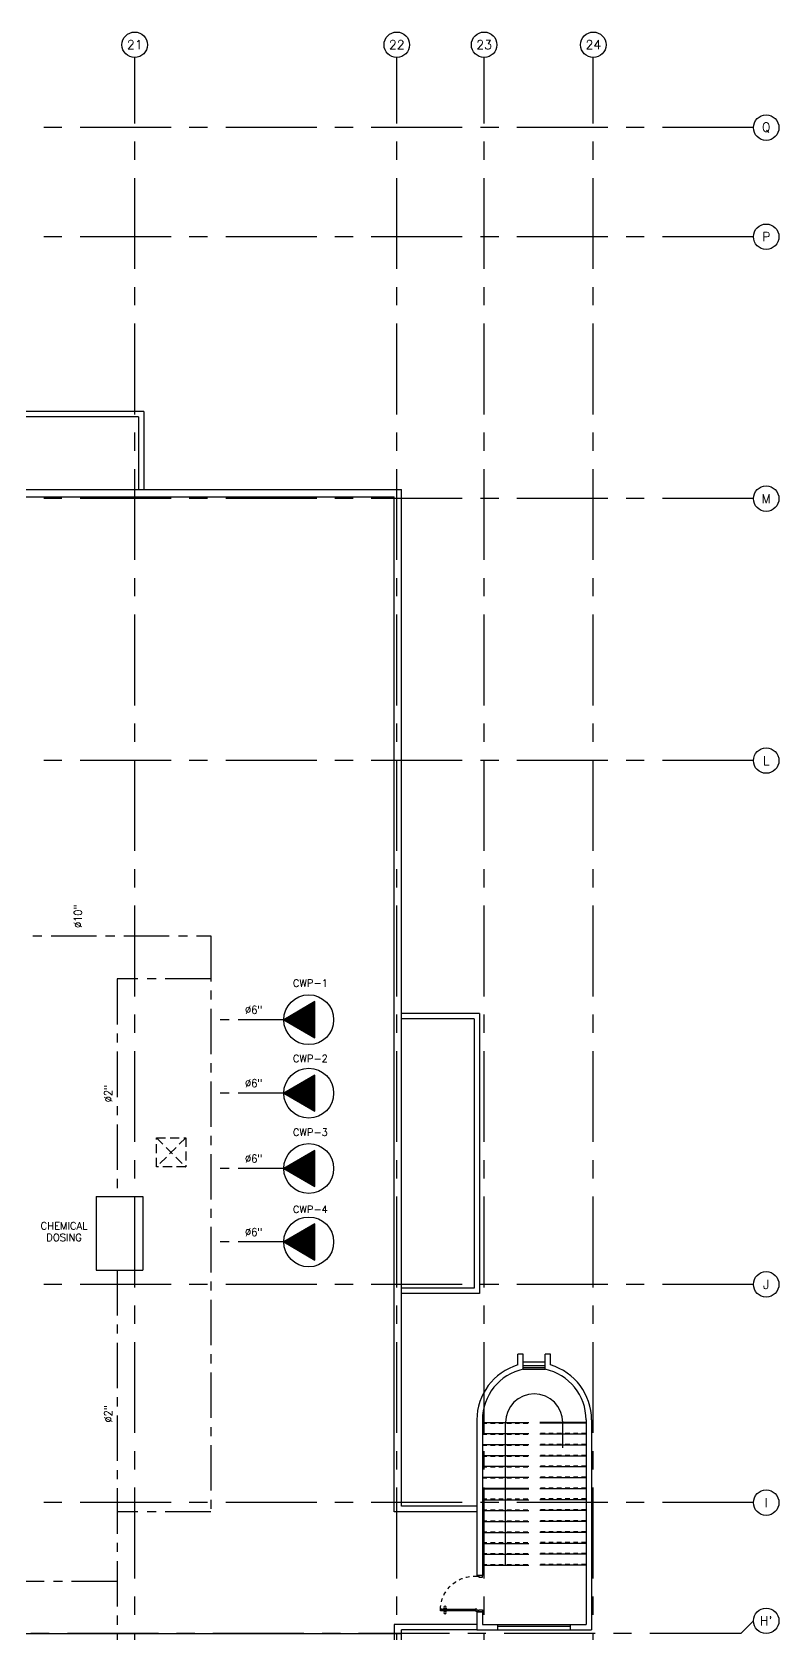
# Model space of a CAD drawing. Extents: x 89070.1 to 89129.1, y 39921.6 to 40000.1.
# Drawn here: x 89108.56 to 89129.08, y 39956.09 to 40000.13 of the extents above; entities that cross this region are included whole.
import ezdxf
from ezdxf.enums import TextEntityAlignment as Align

# ---------------------------------------------------------------- set-up
doc = ezdxf.new("R2010")
doc.units = 0
doc.header["$MEASUREMENT"] = 0
for name, pattern in [('CENTER', [2, 1.25, -0.25, 0.25, -0.25]), ('CENTERX2', [4, 2.5, -0.5, 0.5, -0.5]), ('HIDDEN', [0.375, 0.25, -0.125]), ('HIDDEN2', [0.1875, 0.125, -0.0625])]:
    doc.linetypes.add(name, pattern=pattern)
for name, color, linetype in [('AX', 11, 'CONTINUOUS'), ('AX-CR', 7, 'CONTINUOUS'), ('AX-TXT', 6, 'CONTINUOUS'), ('AXES', 11, 'CENTERX2'), ('DOOR', 11, 'CONTINUOUS'), ('EJ', 11, 'CONTINUOUS'), ('PROJ-L', 11, 'CONTINUOUS'), ('RM-NAME', 2, 'CONTINUOUS'), ('ROOF', 11, 'CONTINUOUS'), ('SHAFT', 11, 'CONTINUOUS'), ('STR', 11, 'CONTINUOUS'), ('WALL', 11, 'CONTINUOUS'), ('WIN', 11, 'CONTINUOUS')]:
    doc.layers.add(name, color=color, linetype=linetype)
doc.styles.add('ROMANS', font='ROMANS.shx')

# ---------------------------------------------------------------- blocks, each defined once
blk = doc.blocks.new('STL-DR')
at = {"layer": 'DOOR', "color": 0, "linetype": 'ByBlock'}
blk.add_line((0, -150), (0, 0), dxfattribs=at)
at = {"layer": 'DOOR', "linetype": 'ByBlock'}
for p, q in [((50, 0), (0, 0)), ((50, -100), (50, 0)), ((0, -150), (25, -150)), ((25, -150), (25, -100)), ((25, -100), (50, -100)), ((25, -200), (25, -150)), ((75, -150), (25, -150)), ((25, -200), (25, -1100)), ((75, -200), (25, -200)), ((75, -150), (75, -200)), ((75, -1100), (75, -200)), ((950, 0), (1000, 0)), ((950, -100), (950, 0)), ((975, -100), (950, -100)), ((975, -150), (975, -100)), ((1000, -150), (975, -150)), ((1000, 0), (1000, -150)), ((9, -1055), (9, -990)), ((18, -990), (9, -990)), ((18, -1055), (9, -1055)), ((25, -978), (18, -978)), ((18, -978), (18, -1068)), ((18, -1055), (18, -990)), ((25, -1068), (18, -1068)), ((25, -1100), (25, -1150)), ((25, -1100), (75, -1100)), ((75, -1150), (25, -1150)), ((25, -1150), (75, -1150)), ((75, -978), (82, -978)), ((75, -1068), (82, -1068)), ((75, -1100), (75, -1150)), ((82, -978), (82, -1068)), ((82, -1055), (82, -990)), ((82, -990), (91, -990)), ((82, -1055), (91, -1055)), ((91, -1055), (91, -990))]:
    blk.add_line(p, q, dxfattribs=at)
for centre in [(-24, -1023), (124, -1023)]:
    blk.add_circle(centre, 32.4, dxfattribs=at)
at = {"layer": 'DOOR', "linetype": 'HIDDEN', "ltscale": 0.5}
blk.add_arc((50, -223), 928, 271.544, 4.4816, dxfattribs=at)
at = {"layer": 'WALL'}
for p, q in [((0, 0), (0, -150)), ((0, 0), (0, -150)), ((1000, 0), (1000, -150))]:
    blk.add_line(p, q, dxfattribs=at)
blk = doc.blocks.new('AXR')
at = {"layer": 'AX-CR'}
blk.add_circle((350, 0), 350, dxfattribs=at)
at = {"layer": 'AX-TXT', "style": 'ROMANS'}
blk.add_attdef('AX', text='', height=250, dxfattribs=at).set_placement((350, 0), align=Align.MIDDLE)
blk = doc.blocks.new('AXU')
at = {"layer": 'AX-CR'}
blk.add_circle((0, 350), 350, dxfattribs=at)
at = {"layer": 'AX-TXT', "style": 'ROMANS'}
blk.add_attdef('AX', text='', height=250, dxfattribs=at).set_placement((0, 350), align=Align.MIDDLE)

msp = doc.modelspace()

# ---------------------------------------------------------------- hatches: boundary and pattern name
at = {"layer": 'AX'}
h = msp.add_hatch(dxfattribs=at)
h.set_pattern_fill('ANSI31', color=2, scale=100, style=0)
h.set_pattern_definition([(45.0000004, (89243.519004, 39854.374894), (-0.0088388347, 0.0088388348), [])])
h.paths.add_polyline_path([(89116.337, 39973.472), (89115.477, 39972.976), (89116.337, 39972.48)])
h = msp.add_hatch(dxfattribs=at)
h.set_pattern_fill('ANSI31', color=2, scale=100, style=0)
h.set_pattern_definition([(45.0000004, (89243.519004, 39852.35679), (-0.0088388347, 0.0088388348), [])])
h.paths.add_polyline_path([(89115.477, 39970.958), (89116.337, 39970.462), (89116.337, 39971.454)])
h = msp.add_hatch(dxfattribs=at)
h.set_pattern_fill('ANSI31', color=2, scale=100, style=0)
h.set_pattern_definition([(45.0000004, (89243.519004, 39850.282627), (-0.0088388347, 0.0088388348), [])])
h.paths.add_polyline_path([(89115.477, 39968.884), (89116.337, 39968.388), (89116.337, 39969.38)])
h = msp.add_hatch(dxfattribs=at)
h.set_pattern_fill('ANSI31', color=2, scale=100, style=0)
h.set_pattern_definition([(45.0000004, (89243.519004, 39848.264523), (-0.0088388347, 0.0088388348), [])])
h.paths.add_polyline_path([(89115.477, 39966.866), (89116.337, 39966.37), (89116.337, 39967.362)])

# ---------------------------------------------------------------- linework, layer by layer
at = {"layer": 'AX', "color": 6, "linetype": 'CENTER'}
for p, q in [((89097.084, 39975.279), (89113.473, 39975.279)), ((89113.473, 39975.279), (89113.473, 39959.449)), ((89110.898, 39974.098), (89110.898, 39968.115)), ((89113.473, 39974.098), (89110.898, 39974.098)), ((89115.477, 39972.976), (89113.473, 39972.976)), ((89115.477, 39970.958), (89113.473, 39970.958)), ((89115.477, 39968.884), (89113.473, 39968.884)), ((89115.477, 39966.866), (89113.473, 39966.866)), ((89110.898, 39966.095), (89110.898, 39948.151)), ((89113.473, 39959.449), (89110.898, 39959.449)), ((89110.898, 39957.536), (89088.947, 39957.536))]:
    msp.add_line(p, q, dxfattribs=at)
at = {"layer": 'AX', "color": 2}
for p, q in [((89116.337, 39973.472), (89115.477, 39972.976)), ((89116.337, 39972.48), (89116.337, 39973.472)), ((89115.477, 39972.976), (89116.337, 39972.48)), ((89116.337, 39971.454), (89115.477, 39970.958)), ((89116.337, 39970.462), (89116.337, 39971.454)), ((89115.477, 39970.958), (89116.337, 39970.462)), ((89116.337, 39969.38), (89115.477, 39968.884)), ((89116.337, 39968.388), (89116.337, 39969.38)), ((89115.477, 39968.884), (89116.337, 39968.388)), ((89110.329, 39968.115), (89110.329, 39966.095)), ((89110.329, 39968.115), (89111.608, 39968.115)), ((89111.608, 39968.115), (89111.608, 39966.095)), ((89116.337, 39967.362), (89115.477, 39966.866)), ((89116.337, 39966.37), (89116.337, 39967.362)), ((89115.477, 39966.866), (89116.337, 39966.37)), ((89110.329, 39966.095), (89111.608, 39966.095))]:
    msp.add_line(p, q, dxfattribs=at)
at = {"layer": 'AX', "color": 3}
for centre, major_axis, start_param, end_param in [((89116.164, 39972.976), (-0.485, 0.485), 3.926991, 10.210176), ((89116.164, 39970.958), (-0.485, 0.485), 3.926991, 10.210176), ((89116.164, 39968.884), (0.485, 0.485), 5.497787, 11.780972), ((89116.164, 39966.866), (-0.485, 0.485), 3.926991, 10.210176)]:
    msp.add_ellipse(centre, major_axis=major_axis, ratio=1, start_param=start_param, end_param=end_param, dxfattribs=at)
at = {"layer": 'AXES'}
for p, q in [((89111.384, 39921.615), (89111.384, 39999.428)), ((89118.584, 39921.615), (89118.584, 39999.428)), ((89120.984, 39921.615), (89120.984, 39999.428)), ((89123.984, 39921.615), (89123.984, 39999.428)), ((89128.384, 39997.5), (89070.798, 39997.5)), ((89128.384, 39994.5), (89070.798, 39994.5)), ((89128.384, 39987.3), (89070.798, 39987.3)), ((89128.384, 39980.1), (89070.798, 39980.1)), ((89128.384, 39965.7), (89070.798, 39965.7)), ((89128.384, 39959.7), (89070.798, 39959.7)), ((89128.034, 39956.1), (89071.148, 39956.1)), ((89128.034, 39956.1), (89128.384, 39956.45))]:
    msp.add_line(p, q, dxfattribs=at)
at = {"layer": 'EJ'}
msp.add_line((89078.306, 39956.1), (89118.71, 39956.1), dxfattribs=at)
at = {"layer": 'PROJ-L', "linetype": 'Continuous'}
for p, q in [((89111.634, 39989.7), (89093.134, 39989.7)), ((89111.484, 39989.55), (89093.284, 39989.55)), ((89111.484, 39989.55), (89111.484, 39987.55)), ((89111.634, 39989.7), (89111.634, 39987.55)), ((89120.86, 39973.15), (89118.71, 39973.15)), ((89120.71, 39973), (89118.71, 39973)), ((89120.71, 39973), (89120.71, 39965.6)), ((89120.86, 39973.15), (89120.86, 39965.45)), ((89120.71, 39965.6), (89118.71, 39965.6)), ((89120.86, 39965.45), (89118.71, 39965.45))]:
    msp.add_line(p, q, dxfattribs=at)
at = {"layer": 'ROOF'}
for p, q in [((89079.685, 39987.55), (89118.71, 39987.55)), ((89086.26, 39987.35), (89118.51, 39987.35)), ((89120.785, 39959.6), (89118.71, 39959.6)), ((89120.785, 39959.45), (89118.51, 39959.45)), ((89086.06, 39956.1), (89118.71, 39956.1)), ((89120.785, 39956.35), (89118.51, 39956.35)), ((89120.785, 39956.2), (89118.71, 39956.2))]:
    msp.add_line(p, q, dxfattribs=at)
at = {"layer": 'ROOF', "color": 0, "linetype": 'Continuous'}
for p, q in [((89118.51, 39959.45), (89118.51, 39987.35)), ((89118.71, 39959.6), (89118.71, 39987.55)), ((89118.51, 39956.35), (89118.51, 39928.43)), ((89118.71, 39928.23), (89118.71, 39956.2))]:
    msp.add_line(p, q, dxfattribs=at)
at = {"layer": 'SHAFT', "linetype": 'HIDDEN'}
for p, q in [((89112.784, 39969.73), (89111.984, 39968.93)), ((89111.984, 39969.73), (89112.784, 39968.93))]:
    msp.add_line(p, q, dxfattribs=at)
msp.add_lwpolyline([(89111.984, 39969.73), (89112.784, 39969.73), (89112.784, 39968.93), (89111.984, 39968.93)], close=True, dxfattribs=at)
at = {"layer": 'STR'}
for p, q in [((89120.935, 39961.9), (89122.21, 39961.9)), ((89121.572, 39957.98), (89121.572, 39961.902)), ((89123.785, 39961.9), (89122.51, 39961.9)), ((89123.785, 39961.88), (89122.51, 39961.88)), ((89123.147, 39961.207), (89123.147, 39961.902)), ((89120.935, 39961.6), (89122.21, 39961.6)), ((89123.785, 39961.58), (89122.51, 39961.58)), ((89120.935, 39961.3), (89122.21, 39961.3)), ((89120.935, 39961), (89122.21, 39961)), ((89123.785, 39961.28), (89122.51, 39961.28)), ((89123.785, 39960.98), (89122.51, 39960.98)), ((89120.935, 39960.7), (89122.21, 39960.7)), ((89123.785, 39960.68), (89122.51, 39960.68)), ((89120.935, 39960.4), (89122.21, 39960.4)), ((89120.935, 39960.1), (89122.21, 39960.1)), ((89120.935, 39960.08), (89122.21, 39960.08)), ((89123.785, 39960.38), (89122.51, 39960.38)), ((89123.785, 39960.08), (89122.51, 39960.08)), ((89120.935, 39959.78), (89122.21, 39959.78)), ((89123.785, 39959.78), (89122.51, 39959.78)), ((89120.935, 39959.48), (89122.21, 39959.48)), ((89120.935, 39959.18), (89122.21, 39959.18)), ((89123.785, 39959.48), (89122.51, 39959.48)), ((89123.785, 39959.18), (89122.51, 39959.18)), ((89120.935, 39958.88), (89122.21, 39958.88)), ((89123.785, 39958.88), (89122.51, 39958.88)), ((89120.935, 39958.58), (89122.21, 39958.58)), ((89120.935, 39958.28), (89122.21, 39958.28)), ((89123.785, 39958.58), (89122.51, 39958.58)), ((89123.785, 39958.28), (89122.51, 39958.28)), ((89120.935, 39957.98), (89122.21, 39957.98)), ((89123.785, 39957.98), (89122.51, 39957.98))]:
    msp.add_line(p, q, dxfattribs=at)
at = {"layer": 'STR', "linetype": 'HIDDEN2'}
for p, q in [((89120.935, 39961.88), (89122.21, 39961.88)), ((89123.785, 39961.9), (89122.51, 39961.9)), ((89123.785, 39961.88), (89122.51, 39961.88)), ((89120.935, 39961.58), (89122.21, 39961.58)), ((89123.785, 39961.6), (89122.51, 39961.6)), ((89120.935, 39961.28), (89122.21, 39961.28)), ((89120.935, 39960.98), (89122.21, 39960.98)), ((89123.785, 39961.3), (89122.51, 39961.3)), ((89123.785, 39961), (89122.51, 39961)), ((89120.935, 39960.68), (89122.21, 39960.68)), ((89123.785, 39960.7), (89122.51, 39960.7)), ((89120.935, 39960.38), (89122.21, 39960.38)), ((89123.785, 39960.4), (89122.51, 39960.4)), ((89123.785, 39960.1), (89122.51, 39960.1)), ((89120.935, 39959.8), (89122.21, 39959.8)), ((89123.785, 39959.8), (89122.51, 39959.8)), ((89120.935, 39959.5), (89122.21, 39959.5)), ((89120.935, 39959.2), (89122.21, 39959.2)), ((89123.785, 39959.5), (89122.51, 39959.5)), ((89123.785, 39959.2), (89122.51, 39959.2)), ((89120.935, 39958.9), (89122.21, 39958.9)), ((89123.785, 39958.9), (89122.51, 39958.9)), ((89120.935, 39958.6), (89122.21, 39958.6)), ((89120.935, 39958.3), (89122.21, 39958.3)), ((89123.785, 39958.6), (89122.51, 39958.6)), ((89123.785, 39958.3), (89122.51, 39958.3)), ((89120.935, 39958), (89122.21, 39958)), ((89123.785, 39958), (89122.51, 39958))]:
    msp.add_line(p, q, dxfattribs=at)
at = {"layer": 'STR'}
msp.add_arc((89122.36, 39961.902), 0.787, 0, 180, dxfattribs=at)
at = {"layer": 'WALL'}
for p, q in [((89122.06, 39963.784), (89121.91, 39963.784)), ((89121.91, 39963.484), (89121.91, 39963.784)), ((89122.06, 39963.368), (89122.06, 39963.784)), ((89122.81, 39963.784), (89122.66, 39963.784)), ((89122.66, 39963.368), (89122.66, 39963.784)), ((89122.81, 39963.484), (89122.81, 39963.784)), ((89120.785, 39961.975), (89120.785, 39957.7)), ((89120.935, 39961.975), (89120.935, 39957.7)), ((89123.785, 39961.975), (89123.785, 39956.35)), ((89123.935, 39961.975), (89123.935, 39956.2)), ((89120.785, 39956.7), (89120.785, 39956.2)), ((89120.935, 39956.7), (89120.935, 39956.35)), ((89120.785, 39956.2), (89121.36, 39956.2)), ((89120.935, 39956.35), (89121.36, 39956.35)), ((89121.36, 39956.2), (89121.36, 39956.35)), ((89123.36, 39956.35), (89123.785, 39956.35)), ((89123.36, 39956.2), (89123.36, 39956.35)), ((89123.36, 39956.2), (89123.935, 39956.2))]:
    msp.add_line(p, q, dxfattribs=at)
for radius, start, end in [(1.575, 106.6016, 180), (1.425, 102.1532, 180), (1.425, 360, 77.8468), (1.575, 360, 73.3984)]:
    msp.add_arc((89122.36, 39961.975), radius, start, end, dxfattribs=at)
at = {"layer": 'WIN'}
for p, q in [((89122.06, 39963.568), (89122.66, 39963.568)), ((89122.06, 39963.468), (89122.66, 39963.468)), ((89122.06, 39963.418), (89122.66, 39963.418)), ((89122.06, 39963.368), (89122.66, 39963.368)), ((89121.36, 39956.35), (89123.36, 39956.35)), ((89121.36, 39956.3), (89123.36, 39956.3)), ((89121.36, 39956.2), (89123.36, 39956.2))]:
    msp.add_line(p, q, dxfattribs=at)

# ---------------------------------------------------------------- block references
at = {"layer": 'AXES', "xscale": 0.001, "yscale": 0.001, "zscale": 0.001}
for name, p, values in [('AXU', (89111.384, 39999.428), {'AX': '21'}), ('AXU', (89118.584, 39999.428), {'AX': '22'}), ('AXU', (89120.984, 39999.428), {'AX': '23'}), ('AXU', (89123.984, 39999.428), {'AX': '24'}), ('AXR', (89128.384, 39997.5), {'AX': 'Q'}), ('AXR', (89128.384, 39994.5), {'AX': 'P'}), ('AXR', (89128.384, 39987.3), {'AX': 'M'}), ('AXR', (89128.384, 39980.1), {'AX': 'L'}), ('AXR', (89128.384, 39965.7), {'AX': 'J'}), ('AXR', (89128.384, 39959.7), {'AX': 'I'}), ('AXR', (89128.384, 39956.45), {'AX': "H'"})]:
    msp.add_blockref(name, p, dxfattribs=at).add_auto_attribs(values)
at = {"layer": 'DOOR', "color": 1, "xscale": -0.001, "yscale": 0.001, "zscale": 0.001, "rotation": 270}
msp.add_blockref('STL-DR', (89120.935, 39956.7), dxfattribs=at)

# ---------------------------------------------------------------- texts
at = {"layer": 'RM-NAME', "style": 'ROMANS', "width": 0.9}
for s, p in [('%%c10"', (89109.825, 39975.818)), ('%%c2"', (89110.656, 39970.941)), ('%%c2"', (89110.656, 39962.139))]:
    msp.add_text(s, height=0.22, rotation=90, dxfattribs=at).set_placement(p, align=Align.MIDDLE)
at = {"layer": 'RM-NAME', "style": 'ROMANS'}
for s, height, width, p in [('CWP-1', 0.2, 1, (89116.21, 39973.982)), ('%%c6"', 0.22, 0.9, (89114.651, 39973.248)), ('CWP-2', 0.2, 1, (89116.21, 39971.909)), ('%%c6"', 0.22, 0.9, (89114.651, 39971.23)), ('CWP-3', 0.2, 1, (89116.21, 39969.881)), ('%%c6"', 0.22, 0.9, (89114.651, 39969.156)), ('CWP-4', 0.2, 1, (89116.21, 39967.763)), ('CHEMICAL', 0.2, 1, (89109.443, 39967.309)), ('DOSING', 0.2, 1, (89109.443, 39966.991)), ('%%c6"', 0.22, 0.9, (89114.651, 39967.138))]:
    msp.add_text(s, height=height, dxfattribs=dict(at, width=width)).set_placement(p, align=Align.MIDDLE)

doc.saveas('drawing.dxf')
